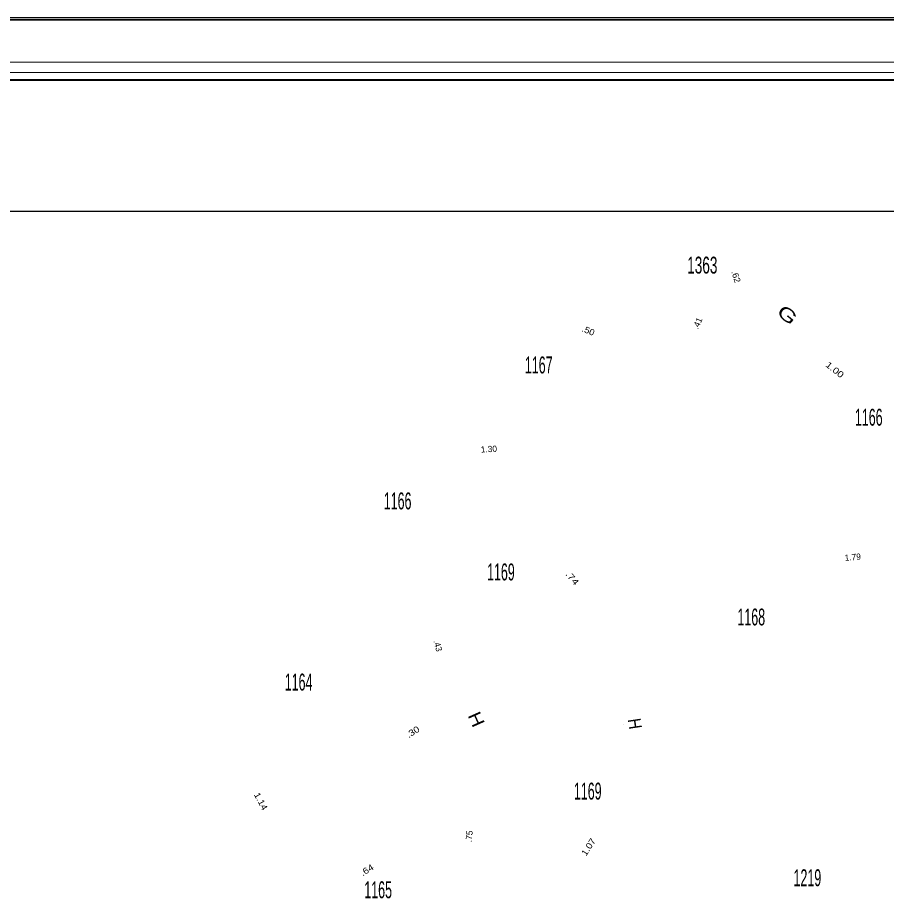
# Model space of a CAD drawing. Extents: x 443141 to 540575, y 261308 to 381799.
# Drawn here: x 475590 to 491599, y 365527 to 381799 of the extents above; entities that cross this region are included whole.
import ezdxf
from ezdxf.enums import TextEntityAlignment as Align

# ---------------------------------------------------------------- set-up
doc = ezdxf.new("R2010")
doc.units = 0
doc.header["$LTSCALE"] = 50
for name, color, linetype, lineweight in [('1', 7, 'Continuous', 25), ('20', 7, 'Continuous', 40), ('23', 7, 'Continuous', 25), ('40', 7, 'Continuous', 13), ('55', 7, 'Continuous', 13), ('56', 7, 'Continuous', 25), ('63', 7, 'Continuous', 25)]:
    doc.layers.add(name, color=color, linetype=linetype, lineweight=lineweight)

msp = doc.modelspace()

# ---------------------------------------------------------------- linework, layer by layer
at = {"layer": '1', "lineweight": 13}
msp.add_lwpolyline([(539771.95, 325401.55), (443141.3, 325401.55), (443141.3, 381798.59), (539771.95, 381798.59)], close=True, dxfattribs=at)
at = {"layer": '20'}
for points in [[(443176.3, 381763.59), (539736.95, 381763.59), (539736.95, 325436.55), (443176.3, 325436.55)], [(446364.16, 380654.62), (538811.44, 380654.62), (538811.44, 326528.26), (446364.16, 326528.26)]]:
    msp.add_lwpolyline(points, close=True, dxfattribs=at)
at = {"layer": '20', "lineweight": 13}
msp.add_lwpolyline([(446054.97, 380980.09), (446054.97, 326218.98), (446233.52, 326397.66), (446233.52, 380785.26), (538942.05, 380785.26), (538942.05, 326397.66), (446233.52, 326397.66), (446054.97, 326218.98), (539120.63, 326218.98), (539120.63, 380980.09)], close=True, dxfattribs=at)
at = {"layer": '55'}
msp.add_line((486756.85, 368767.18), (486755.86, 368767.03), dxfattribs=at)
at = {"layer": '63'}
msp.add_lwpolyline([(450115.35, 328714.47), (506358.16, 328714.47), (506358.16, 378224.58), (450115.35, 378224.58)], close=True, dxfattribs=at)

# ---------------------------------------------------------------- texts
at = {"layer": '23'}
for s, width, p in [('1363', 0.6, (488207.28, 377080.99)), ('1167', 0.55, (485192.5, 375240.38)), ('1166', 0.55, (491274.7, 374276.98)), ('1166', 0.55, (482592.13, 372734.08)), ('1169', 0.55, (484495.57, 371424.57)), ('1168', 0.55, (489109.48, 370594.27)), ('1164', 0.55, (480767.11, 369395.02)), ('1169', 0.55, (486095.95, 367384.59)), ('1219', 0.55, (490143.65, 365787.55)), ('1165', 0.55, (482233.21, 365565.98))]:
    msp.add_text(s, height=312, dxfattribs=dict(at, width=width)).set_placement(p, align=Align.CENTER)
at = {"layer": '40'}
for s, rotation, width, p in [('.62', 287.906, 1.05, (488773.98, 377006.95)), ('.50', 337.437, 1.1, (486085.01, 375975.26)), ('1.00', 321.741, 1.25, (490613.25, 375263.45)), ('.74', 310.505, 1.3, (485767.49, 371428.64)), ('.30', 32.699, 1.2, (482903.65, 368584.35)), ('1.14', 298.703, 1.15, (480021.36, 367326.21)), ('1.07', 57.507, 1.15, (486157.86, 366479.85)), ('.64', 32.553, 1.2, (482057.58, 366038.3))]:
    msp.add_text(s, height=115, rotation=rotation, dxfattribs=dict(at, width=width)).set_placement(p, align=Align.CENTER)
for s, rotation, p in [('.41', 66.119, (488170.97, 376141.68)), ('1.30', 3.135, (484276.95, 373788.85)), ('1.79', 5.07, (490984.61, 371796.46)), ('.43', 286.272, (483279.18, 370205.41)), ('.75', 84.632, (483967.26, 366701.87))]:
    msp.add_text(s, height=115, rotation=rotation, dxfattribs=at).set_placement(p, align=Align.CENTER)
at = {"layer": '56'}
for s, rotation, width, p in [('G', 320.468, 1.45, (489699.45, 376227.22)), ('H', 293.906, 1.15, (483932.61, 368815.13)), ('H', 278.438, 0.85, (486845.53, 368765.42))]:
    msp.add_text(s, height=240, rotation=rotation, dxfattribs=dict(at, width=width)).set_placement(p, align=Align.CENTER)

doc.saveas('drawing.dxf')
